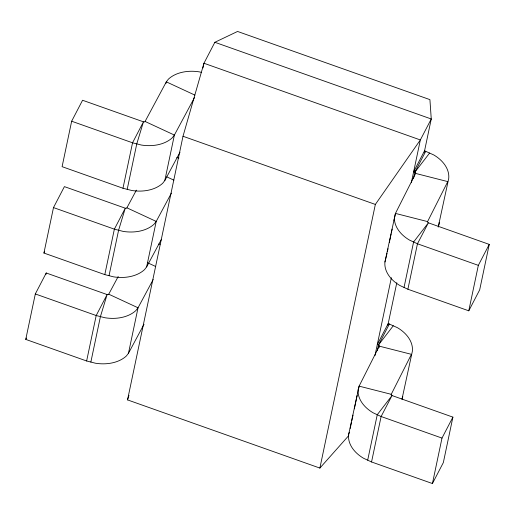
<?xml version="1.0" encoding="UTF-8"?>
<svg xmlns="http://www.w3.org/2000/svg" width="515" height="515" viewBox="0 0 515 515"><rect width="100%" height="100%" fill="white"/><g stroke="black" fill="none" stroke-linecap="round" stroke-linejoin="round"><path stroke-width="0.77" d="M25.75 339.404L35.316 293.949L46.228 272.989L107.107 294.567A1.288 0.888 11.9 0 0 108.729 294.187L138.039 307.79L128.48 353.245L126.381 355.962A34.769 24.07 11.9 0 1 95.417 363.217L86.629 360.983L25.75 339.404L26.477 338.007M43.923 253.039L53.489 207.584L64.401 186.623L125.28 208.202A1.288 0.888 11.9 0 0 126.902 207.822L156.212 221.424L146.646 266.879L144.554 269.596A34.769 24.07 11.9 0 1 113.59 276.851L104.803 274.617L43.923 253.039L44.651 251.642M164.819 180.514L174.385 135.059L145.076 121.456A1.288 0.888 11.9 0 1 143.453 121.836L82.567 100.258L71.656 121.218L62.096 166.673L122.976 188.252L131.763 190.486A34.769 24.07 11.9 0 0 162.727 183.231L164.819 180.514L179.999 152.221M45.899 274.553L46.228 272.989M86.629 360.983L96.196 315.528L107.107 294.567L100.425 316.603L90.859 362.058M104.803 274.617L114.369 229.162L125.28 208.202L118.598 230.237L109.032 275.692M122.976 188.252L132.542 142.797L143.453 121.836L136.771 143.872L127.205 189.327M165.991 83.417L166.326 81.846L168.418 79.13A34.769 24.07 11.9 0 1 199.382 71.875L201.661 72.454M348.752 435.6L319.879 468.077L127.533 399.898L183.005 136.263L203.953 63.248L214.864 42.288L237.563 31.454L429.916 99.633L431.255 118.984L424.231 152.376M202.962 67.948L203.953 63.248L420.343 139.951L431.255 118.984L214.864 42.288M319.879 468.077L375.351 204.436L420.343 139.951L411.343 182.741M358.446 389.276L359.103 386.141L391.239 394.316A1.288 0.888 11.9 0 0 392.024 395.552L452.904 417.131L443.344 462.579L432.433 483.546L371.547 461.968L363.532 458.247A34.769 24.07 11.9 0 1 348.597 434.718L359.103 386.141L379.291 346.151A1.288 0.888 11.9 0 0 378.506 344.921L377.308 344.496L388.22 323.536L397.432 327.682A34.769 24.07 11.9 0 1 412.373 351.204L402.028 399.003M393.969 220.465L395.449 213.41L427.585 221.592A1.288 0.888 11.9 0 0 428.371 222.821L489.25 244.4L479.684 289.855L468.772 310.815L407.893 289.237L399.878 285.516A34.769 24.07 11.9 0 1 384.937 261.993L395.449 213.41L415.637 173.426A1.288 0.888 11.9 0 0 414.852 172.19L413.648 171.765L424.56 150.805L433.778 154.951A34.769 24.07 11.9 0 1 448.719 178.48L438.207 227.057L439.153 223.935A34.769 24.07 11.9 0 0 439.25 222.358M350.2 428.461L351.52 422.191M351.848 420.62L353.007 415.135M354.326 408.865L357.127 395.546M387.042 253.38L384.937 261.993M387.37 251.816L388.027 248.681M389.346 242.411L391.162 233.791M391.49 232.22L392.153 229.085M374.959 355.646L391.361 277.707M377.353 350.406L378.506 344.921L389.417 323.961M413.532 178.46L414.852 172.19L425.763 151.23M378.963 347.722L379.291 346.151L411.427 354.333L391.239 394.316M387.859 325.235L396.801 282.729M367.691 460.172L377.257 414.723L392.024 395.552L381.113 416.513L371.547 461.968M404.037 287.447L413.597 241.992L428.371 222.821L417.459 243.782L407.893 289.237M432.433 483.546L441.992 438.091L452.904 417.131M468.772 310.815L478.338 265.36L489.25 244.4M348.597 434.718L349.35 432.22M402.054 399.164L402.807 396.659M127.533 399.898L128.956 395.333M427.585 221.592L447.773 181.602L415.637 173.426M145.076 121.456L166.326 81.846L194.921 95.121M126.902 207.822L136.385 190.138M194.496 97.573L174.385 135.059L172.293 137.775A34.769 24.07 11.9 0 1 141.329 145.037L132.542 142.797L71.656 121.218M108.729 294.187L118.218 276.504M171.392 193.131L156.212 221.424L154.12 224.141A34.769 24.07 11.9 0 1 123.156 231.396L114.369 229.162L53.489 207.584M146.646 266.879L161.446 239.295M153.219 279.497L138.039 307.79L135.947 310.506A34.769 24.07 11.9 0 1 104.983 317.761L96.196 315.528L35.316 293.949M128.48 353.245L144.033 324.244M414.852 172.19L429.626 153.026M378.506 344.921L393.28 325.75M183.005 136.263L375.351 204.436M478.338 265.36L417.459 243.782L409.444 240.061A34.769 24.07 11.9 0 1 394.503 216.538M441.992 438.091L381.113 416.513L373.098 412.792A34.769 24.07 11.9 0 1 358.157 389.263M166.738 176.838L173.89 180.153M147.85 262.869L155.717 266.519M158.543 244.091A34.769 24.07 11.9 0 1 160.049 244.213M176.716 157.725A34.769 24.07 11.9 0 1 178.969 157.931"/></g></svg>
